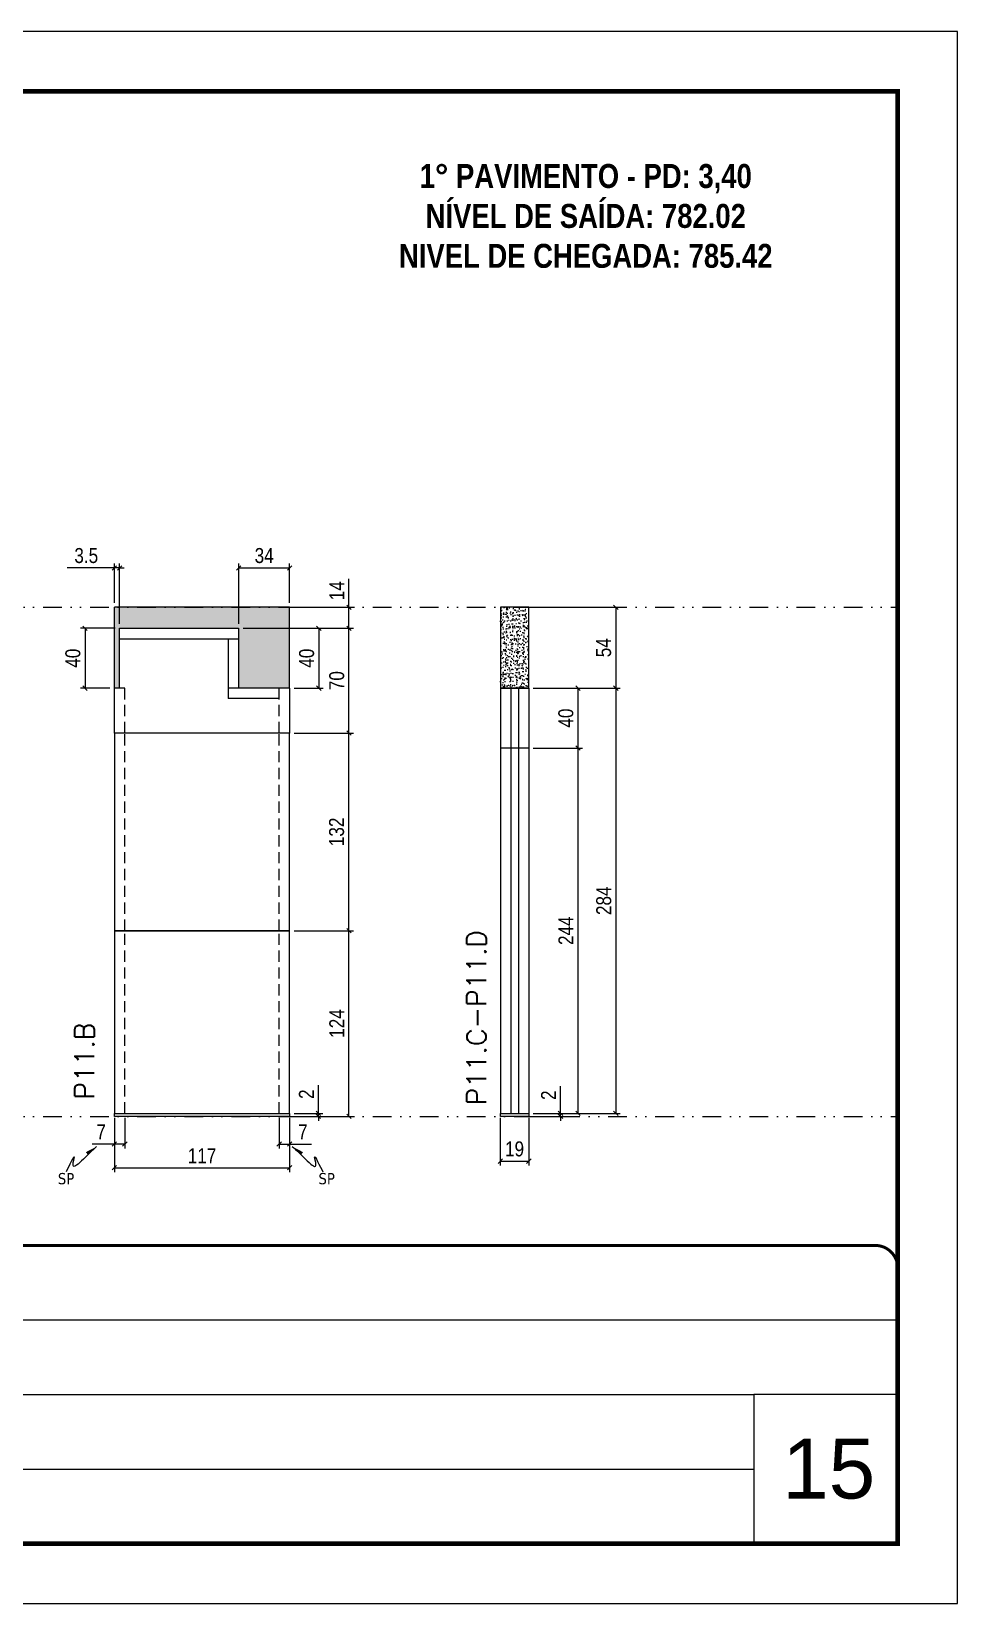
# Model space of a CAD drawing. Header units: millimetres. Extents: x 169816 to 178745, y 96537 to 113647.
# Drawn here: x 173866 to 174485, y 108023 to 109073 of the extents above; entities that cross this region are included whole.
import ezdxf

# ---------------------------------------------------------------- set-up
doc = ezdxf.new("R2010")
doc.units = ezdxf.units.MM
for name, pattern in [('CONTINUO', [0]), ('DASHED', [0.75, 0.5, -0.25]), ('DIVIDE2', [0.625, 0.25, -0.125, 0, -0.125, 0, -0.125]), ('HIDDEN', [0.375, 0.25, -0.125])]:
    doc.linetypes.add(name, pattern=pattern)
for name, color, linetype, lineweight in [('CARIMBO', 255, 'Continuous', 9), ('Folhas', 255, 'Continuous', 9), ('SARRAFO DE PRESSAO', 251, 'DASHED', 9), ('Texto Seção', 7, 'Continuous', 15)]:
    doc.layers.add(name, color=color, linetype=linetype, lineweight=lineweight)
for name, color, linetype in [('COTA', 241, 'Continuous'), ('NOMENCLATURA', 7, 'Continuous'), ('Nível', 160, 'Continuous'), ('Painéis', 200, 'Continuous'), ('SARR_2.2x7', 40, 'Continuous'), ('Sarrafo de Pressão', 42, 'HIDDEN'), ('texto', 7, 'Continuous')]:
    doc.layers.add(name, color=color, linetype=linetype)
doc.styles.add('ARIAL', font='arial.ttf')
doc.styles.add('COTA TECNICA', font='techl___.ttf', dxfattribs={"height": 10})
doc.styles.add('COTA TECNICA-50', font='techl___.ttf', dxfattribs={"height": 10})
doc.styles.add('REGUA-120', font='ROMANS.shx', dxfattribs={"height": 15})
doc.styles.add('ROMANC', font='techb___.ttf', dxfattribs={"height": 2.5})
doc.styles.get("Standard").update_dxf_attribs({"font": 'arial.ttf'})
doc.dimstyles.new('COTA PAINEL-50', dxfattribs={"dimtxt": 10, "dimasz": 3, "dimexe": 3, "dimexo": 3, "dimgap": 3, "dimtad": 1, "dimdec": 1, "dimzin": 12, "dimdsep": 46, "dimtxsty": 'COTA TECNICA-50', "dimblk1": 'OBLIQUE', "dimblk2": 'OBLIQUE', "dimsah": 1, "dimcen": 0.9, "dimclrd": 4, "dimclre": 4, "dimclrt": 240, "dimadec": 1, "dimazin": 3, "dimtfac": 1, "dimtdec": 1, "dimtmove": 0, "dimatfit": 3, "dimfxl": 1, "dimtolj": 1, "dimtzin": 12, "dimarcsym": 0})
doc.dimstyles.new('PAINEL', dxfattribs={"dimtxt": 10, "dimasz": 3, "dimexe": 3, "dimexo": 3, "dimgap": 3, "dimtad": 1, "dimdec": 1, "dimzin": 12, "dimdsep": 46, "dimtxsty": 'COTA TECNICA', "dimblk1": 'OBLIQUE', "dimblk2": 'OBLIQUE', "dimsah": 1, "dimcen": 0.9, "dimclrd": 4, "dimclre": 4, "dimclrt": 240, "dimadec": 1, "dimazin": 3, "dimtfac": 1, "dimtdec": 1, "dimtmove": 0, "dimatfit": 3, "dimfxl": 1, "dimtolj": 1, "dimtzin": 12, "dimarcsym": 0})
doc.dimstyles.get("Standard").update_dxf_attribs({"dimtxt": 0.18, "dimasz": 0.18, "dimexe": 0.18, "dimexo": 0.0625, "dimgap": 0.09, "dimtad": 0, "dimtih": 1, "dimtoh": 1, "dimdec": 4, "dimzin": 0, "dimdsep": 46, "dimtxsty": 'Standard', "dimcen": 0.09, "dimadec": 0, "dimazin": 0, "dimtfac": 1, "dimtdec": 4, "dimtofl": 0, "dimtmove": 0, "dimatfit": 3, "dimfxl": 1, "dimtolj": 1, "dimtzin": 0, "dimarcsym": 0})

# ---------------------------------------------------------------- blocks, each defined once
blk = doc.blocks.new('9999999999')
at = {"color": 30, "linetype": 'CONTINUO'}
for p, q in [((98564.6, 34379.6), (99584, 34379.6)), ((98564.6, 34329.8), (99488, 34329.8)), ((99584, 34329.8), (99488, 34329.8)), ((99488, 34329.8), (99488, 34230.2)), ((98564.6, 34280), (99488, 34280))]:
    blk.add_line(p, q, dxfattribs=at)
at = {"color": 30, "linetype": 'CONTINUO', "const_width": 2}
blk.add_lwpolyline([(99584, 34230.2), (99584, 34414.4, 0.414214), (99569, 34429.4), (98229, 34429.4, 0.414214), (98214, 34414.4), (98214, 34245.2, 0.414214), (98229, 34230.2), (99584, 34230.2)], format="xyb", dxfattribs=at)
at = {"layer": 'Folhas'}
blk.add_lwpolyline([(98139, 34190.2), (99624, 34190.2), (99624, 35240.2), (98139, 35240.2)], close=True, dxfattribs=at)
at = {"layer": 'Folhas', "color": 30, "const_width": 3}
blk.add_lwpolyline([(98214, 34230.2), (99584, 34230.2), (99584, 35200.2), (98214, 35200.2)], close=True, dxfattribs=at)
blk = doc.blocks.new('_Oblique')
at = {"color": 0, "linetype": 'ByBlock', "lineweight": -2}
blk.add_line((-0.5, -0.5), (0.5, 0.5), dxfattribs=at)
blk = doc.blocks.new('*D430')
at = {"layer": 'COTA', "color": 4, "lineweight": -2, "transparency": 16777216}
for p, q in [((173921.5, 108347.2), (173921.5, 108310.9)), ((174038.5, 108347.2), (174038.5, 108310.9)), ((173921.5, 108313.9), (174038.5, 108313.9))]:
    blk.add_line(p, q, dxfattribs=at)
at = {"layer": 'Defpoints', "color": 0, "transparency": 16777216}
for p in [(173921.5, 108350.2), (174038.5, 108350.2), (174038.5, 108313.9)]:
    blk.add_point(p, dxfattribs=at)
at = {"layer": 'COTA', "color": 4, "lineweight": -2, "transparency": 16777216, "xscale": 3, "yscale": 3, "zscale": 3, "rotation": 180}
blk.add_blockref('_Oblique', (173921.5, 108313.9), dxfattribs=at)
at = {"layer": 'COTA', "color": 4, "lineweight": -2, "transparency": 16777216, "xscale": 3, "yscale": 3, "zscale": 3}
blk.add_blockref('_Oblique', (174038.5, 108313.9), dxfattribs=at)
at = {"layer": 'COTA', "color": 240, "transparency": 16777216, "insert": (173980, 108321.9), "char_height": 10, "attachment_point": 5, "style": 'COTA TECNICA'}
blk.add_mtext('\\A1;117', dxfattribs=at)
blk = doc.blocks.new('*D431')
at = {"layer": 'COTA', "color": 4, "lineweight": -2, "transparency": 16777216}
for p, q in [((173921.5, 108345.2), (173921.5, 108326.7)), ((173928.5, 108347.2), (173928.5, 108326.7)), ((173921.5, 108329.7), (173906.7, 108329.7)), ((173928.5, 108329.7), (173921.5, 108329.7))]:
    blk.add_line(p, q, dxfattribs=at)
at = {"layer": 'Defpoints', "color": 0, "transparency": 16777216}
for p in [(173928.5, 108350.2), (173921.5, 108348.2), (173921.5, 108329.7)]:
    blk.add_point(p, dxfattribs=at)
at = {"layer": 'COTA', "color": 4, "lineweight": -2, "transparency": 16777216, "xscale": 3, "yscale": 3, "zscale": 3, "rotation": 180}
blk.add_blockref('_Oblique', (173921.5, 108329.7), dxfattribs=at)
at = {"layer": 'COTA', "color": 4, "lineweight": -2, "transparency": 16777216, "xscale": 3, "yscale": 3, "zscale": 3}
blk.add_blockref('_Oblique', (173928.5, 108329.7), dxfattribs=at)
at = {"layer": 'COTA', "color": 240, "transparency": 16777216, "insert": (173912.6, 108337.8), "char_height": 10, "attachment_point": 5, "style": 'COTA TECNICA-50'}
blk.add_mtext('\\A1;7', dxfattribs=at)
blk = doc.blocks.new('*D432')
at = {"layer": 'COTA', "color": 4, "lineweight": -2, "transparency": 16777216}
for p, q in [((174031.5, 108347.2), (174031.5, 108326.7)), ((174038.5, 108345.2), (174038.5, 108326.7)), ((174031.5, 108329.7), (174038.5, 108329.7)), ((174038.5, 108329.7), (174053.2, 108329.7))]:
    blk.add_line(p, q, dxfattribs=at)
at = {"layer": 'Defpoints', "color": 0, "transparency": 16777216}
for p in [(174031.5, 108350.2), (174038.5, 108348.2), (174038.5, 108329.7)]:
    blk.add_point(p, dxfattribs=at)
at = {"layer": 'COTA', "color": 4, "lineweight": -2, "transparency": 16777216, "xscale": 3, "yscale": 3, "zscale": 3, "rotation": 180}
blk.add_blockref('_Oblique', (174031.5, 108329.7), dxfattribs=at)
at = {"layer": 'COTA', "color": 4, "lineweight": -2, "transparency": 16777216, "xscale": 3, "yscale": 3, "zscale": 3}
blk.add_blockref('_Oblique', (174038.5, 108329.7), dxfattribs=at)
at = {"layer": 'COTA', "color": 240, "transparency": 16777216, "insert": (174047.3, 108337.8), "char_height": 10, "attachment_point": 5, "style": 'COTA TECNICA-50'}
blk.add_mtext('\\A1;7', dxfattribs=at)
blk = doc.blocks.new('*D433')
at = {"layer": 'COTA', "color": 4, "linetype": 'ByBlock', "lineweight": -2, "transparency": 16777216}
for p, q in [((174041.5, 108472.2), (174081.1, 108472.2)), ((174078.1, 108348.2), (174078.1, 108472.2)), ((174041.5, 108348.2), (174081.1, 108348.2))]:
    blk.add_line(p, q, dxfattribs=at)
at = {"layer": 'Defpoints', "color": 0, "linetype": 'ByBlock', "transparency": 16777216}
for p in [(174038.5, 108472.2), (174078.1, 108472.2), (174038.5, 108348.2)]:
    blk.add_point(p, dxfattribs=at)
at = {"layer": 'COTA', "color": 4, "linetype": 'ByBlock', "lineweight": -2, "transparency": 16777216, "xscale": 3, "yscale": 3, "zscale": 3}
for p, rotation in [((174078.1, 108472.2), 90), ((174078.1, 108348.2), 270)]:
    blk.add_blockref('_Oblique', p, dxfattribs=dict(at, rotation=rotation))
at = {"layer": 'COTA', "color": 240, "linetype": 'ByBlock', "transparency": 16777216, "insert": (174070, 108410.2), "char_height": 10, "attachment_point": 5, "rotation": 90, "style": 'COTA TECNICA'}
blk.add_mtext('\\A1;124', dxfattribs=at)
blk = doc.blocks.new('*D434')
at = {"layer": 'COTA', "color": 4, "lineweight": -2, "transparency": 16777216}
for p, q in [((174057.7, 108350.2), (174057.7, 108369)), ((174041.5, 108350.2), (174060.7, 108350.2)), ((174057.7, 108348.2), (174057.7, 108350.2)), ((174041.5, 108348.2), (174060.7, 108348.2)), ((174057.7, 108348.2), (174057.7, 108345.2))]:
    blk.add_line(p, q, dxfattribs=at)
at = {"layer": 'Defpoints', "color": 0, "transparency": 16777216}
for p in [(174038.5, 108350.2), (174038.5, 108348.2), (174057.7, 108348.2)]:
    blk.add_point(p, dxfattribs=at)
at = {"layer": 'COTA', "color": 4, "lineweight": -2, "transparency": 16777216, "xscale": 3, "yscale": 3, "zscale": 3}
for p, rotation in [((174057.7, 108350.2), 270), ((174057.7, 108348.2), 90)]:
    blk.add_blockref('_Oblique', p, dxfattribs=dict(at, rotation=rotation))
at = {"layer": 'COTA', "color": 240, "transparency": 16777216, "insert": (174049.7, 108363), "char_height": 10, "attachment_point": 5, "rotation": 90, "style": 'COTA TECNICA-50'}
blk.add_mtext('\\A1;2', dxfattribs=at)
blk = doc.blocks.new('*D435')
at = {"layer": 'COTA', "color": 4, "linetype": 'ByBlock', "lineweight": -2, "transparency": 16777216}
for p, q in [((174041.5, 108472.2), (174081.1, 108472.2)), ((174078.1, 108348.2), (174078.1, 108472.2)), ((174041.5, 108348.2), (174081.1, 108348.2))]:
    blk.add_line(p, q, dxfattribs=at)
at = {"layer": 'Defpoints', "color": 0, "linetype": 'ByBlock', "transparency": 16777216}
for p in [(174038.5, 108472.2), (174078.1, 108472.2), (174038.5, 108348.2)]:
    blk.add_point(p, dxfattribs=at)
at = {"layer": 'COTA', "color": 4, "linetype": 'ByBlock', "lineweight": -2, "transparency": 16777216, "xscale": 3, "yscale": 3, "zscale": 3}
for p, rotation in [((174078.1, 108472.2), 90), ((174078.1, 108348.2), 270)]:
    blk.add_blockref('_Oblique', p, dxfattribs=dict(at, rotation=rotation))
at = {"layer": 'COTA', "color": 240, "linetype": 'ByBlock', "transparency": 16777216, "insert": (174070, 108410.2), "char_height": 10, "attachment_point": 5, "rotation": 90, "style": 'COTA TECNICA'}
blk.add_mtext('\\A1;124', dxfattribs=at)
blk = doc.blocks.new('*D436')
at = {"layer": 'COTA', "color": 4, "lineweight": -2, "transparency": 16777216}
for p, q in [((174179.2, 108347.2), (174179.2, 108315.3)), ((174198.2, 108347.2), (174198.2, 108315.3)), ((174179.2, 108318.3), (174198.2, 108318.3))]:
    blk.add_line(p, q, dxfattribs=at)
at = {"layer": 'Defpoints', "color": 0, "transparency": 16777216}
for p in [(174179.2, 108350.2), (174198.2, 108350.2), (174198.2, 108318.3)]:
    blk.add_point(p, dxfattribs=at)
at = {"layer": 'COTA', "color": 4, "lineweight": -2, "transparency": 16777216, "xscale": 3, "yscale": 3, "zscale": 3, "rotation": 180}
blk.add_blockref('_Oblique', (174179.2, 108318.3), dxfattribs=at)
at = {"layer": 'COTA', "color": 4, "lineweight": -2, "transparency": 16777216, "xscale": 3, "yscale": 3, "zscale": 3}
blk.add_blockref('_Oblique', (174198.2, 108318.3), dxfattribs=at)
at = {"layer": 'COTA', "color": 240, "transparency": 16777216, "insert": (174188.7, 108326.4), "char_height": 10, "attachment_point": 5, "style": 'COTA TECNICA'}
blk.add_mtext('\\A1;19', dxfattribs=at)
blk = doc.blocks.new('*D437')
at = {"layer": 'COTA', "color": 4, "lineweight": -2, "transparency": 16777216}
for p, q in [((174219.4, 108350.2), (174219.4, 108368.3)), ((174201.2, 108350.2), (174222.4, 108350.2)), ((174219.4, 108348.2), (174219.4, 108350.2)), ((174201.2, 108348.2), (174222.4, 108348.2)), ((174219.4, 108348.2), (174219.4, 108345.2))]:
    blk.add_line(p, q, dxfattribs=at)
at = {"layer": 'Defpoints', "color": 0, "transparency": 16777216}
for p in [(174198.2, 108350.2), (174219.4, 108350.2), (174198.2, 108348.2)]:
    blk.add_point(p, dxfattribs=at)
at = {"layer": 'COTA', "color": 4, "lineweight": -2, "transparency": 16777216, "xscale": 3, "yscale": 3, "zscale": 3}
for p, rotation in [((174219.4, 108350.2), 270), ((174219.4, 108348.2), 90)]:
    blk.add_blockref('_Oblique', p, dxfattribs=dict(at, rotation=rotation))
at = {"layer": 'COTA', "color": 240, "transparency": 16777216, "insert": (174211.4, 108362.3), "char_height": 10, "attachment_point": 5, "rotation": 90, "style": 'COTA TECNICA-50'}
blk.add_mtext('\\A1;2', dxfattribs=at)
blk = doc.blocks.new('*D441')
at = {"layer": 'COTA', "color": 4, "linetype": 'ByBlock', "lineweight": -2, "transparency": 16777216}
for p, q in [((174201.2, 108688.2), (174259.3, 108688.2)), ((174256.3, 108688.2), (174256.3, 108634.2)), ((174201.2, 108634.2), (174259.3, 108634.2))]:
    blk.add_line(p, q, dxfattribs=at)
at = {"layer": 'Defpoints', "color": 0, "linetype": 'ByBlock', "transparency": 16777216}
for p in [(174198.2, 108688.2), (174198.2, 108634.2), (174256.3, 108634.2)]:
    blk.add_point(p, dxfattribs=at)
at = {"layer": 'COTA', "color": 4, "linetype": 'ByBlock', "lineweight": -2, "transparency": 16777216, "xscale": 3, "yscale": 3, "zscale": 3}
for p, rotation in [((174256.3, 108688.2), 90), ((174256.3, 108634.2), 270)]:
    blk.add_blockref('_Oblique', p, dxfattribs=dict(at, rotation=rotation))
at = {"layer": 'COTA', "color": 240, "linetype": 'ByBlock', "transparency": 16777216, "insert": (174248.2, 108661.2), "char_height": 10, "attachment_point": 5, "rotation": 90, "style": 'COTA TECNICA'}
blk.add_mtext('\\A1;54', dxfattribs=at)
blk = doc.blocks.new('*D442')
at = {"layer": 'COTA', "color": 4, "lineweight": -2, "transparency": 16777216}
for p, q in [((174201.2, 108634.2), (174234.1, 108634.2)), ((174231.1, 108594.2), (174231.1, 108634.2)), ((174201.2, 108594.2), (174234.1, 108594.2))]:
    blk.add_line(p, q, dxfattribs=at)
at = {"layer": 'Defpoints', "color": 0, "transparency": 16777216}
for p in [(174198.2, 108634.2), (174231.1, 108634.2), (174198.2, 108594.2)]:
    blk.add_point(p, dxfattribs=at)
at = {"layer": 'COTA', "color": 4, "lineweight": -2, "transparency": 16777216, "xscale": 3, "yscale": 3, "zscale": 3}
for p, rotation in [((174231.1, 108634.2), 90), ((174231.1, 108594.2), 270)]:
    blk.add_blockref('_Oblique', p, dxfattribs=dict(at, rotation=rotation))
at = {"layer": 'COTA', "color": 240, "transparency": 16777216, "insert": (174223, 108614.2), "char_height": 10, "attachment_point": 5, "rotation": 90, "style": 'COTA TECNICA-50'}
blk.add_mtext('\\A1;40', dxfattribs=at)
blk = doc.blocks.new('*D438')
at = {"layer": 'COTA', "color": 4, "lineweight": -2, "transparency": 16777216}
for p, q in [((174041.5, 108604.2), (174081.1, 108604.2)), ((174078.1, 108472.2), (174078.1, 108604.2)), ((174041.5, 108472.2), (174081.1, 108472.2))]:
    blk.add_line(p, q, dxfattribs=at)
at = {"layer": 'Defpoints', "color": 0, "transparency": 16777216}
for p in [(174038.5, 108604.2), (174078.1, 108604.2), (174038.5, 108472.2)]:
    blk.add_point(p, dxfattribs=at)
at = {"layer": 'COTA', "color": 4, "lineweight": -2, "transparency": 16777216, "xscale": 3, "yscale": 3, "zscale": 3}
for p, rotation in [((174078.1, 108604.2), 90), ((174078.1, 108472.2), 270)]:
    blk.add_blockref('_Oblique', p, dxfattribs=dict(at, rotation=rotation))
at = {"layer": 'COTA', "color": 240, "transparency": 16777216, "insert": (174069.9, 108538.2), "char_height": 10, "attachment_point": 5, "rotation": 90, "style": 'COTA TECNICA-50'}
blk.add_mtext('\\A1;132', dxfattribs=at)
blk = doc.blocks.new('*D443')
at = {"layer": 'COTA', "color": 4, "lineweight": -2, "transparency": 16777216}
for p, q in [((174201.2, 108594.2), (174234.1, 108594.2)), ((174231.1, 108350.2), (174231.1, 108594.2)), ((174201.2, 108350.2), (174234.1, 108350.2))]:
    blk.add_line(p, q, dxfattribs=at)
at = {"layer": 'Defpoints', "color": 0, "transparency": 16777216}
for p in [(174198.2, 108594.2), (174231.1, 108594.2), (174198.2, 108350.2)]:
    blk.add_point(p, dxfattribs=at)
at = {"layer": 'COTA', "color": 4, "lineweight": -2, "transparency": 16777216, "xscale": 3, "yscale": 3, "zscale": 3}
for p, rotation in [((174231.1, 108594.2), 90), ((174231.1, 108350.2), 270)]:
    blk.add_blockref('_Oblique', p, dxfattribs=dict(at, rotation=rotation))
at = {"layer": 'COTA', "color": 240, "transparency": 16777216, "insert": (174223, 108472.2), "char_height": 10, "attachment_point": 5, "rotation": 90, "style": 'COTA TECNICA'}
blk.add_mtext('\\A1;244', dxfattribs=at)
blk = doc.blocks.new('*D439')
at = {"layer": 'COTA', "color": 4, "lineweight": -2, "transparency": 16777216}
for p, q in [((174201.2, 108634.2), (174259.3, 108634.2)), ((174256.3, 108634.2), (174256.3, 108350.2)), ((174201.2, 108350.2), (174259.3, 108350.2))]:
    blk.add_line(p, q, dxfattribs=at)
at = {"layer": 'Defpoints', "color": 0, "transparency": 16777216}
for p in [(174198.2, 108634.2), (174198.2, 108350.2), (174256.3, 108350.2)]:
    blk.add_point(p, dxfattribs=at)
at = {"layer": 'COTA', "color": 4, "lineweight": -2, "transparency": 16777216, "xscale": 3, "yscale": 3, "zscale": 3}
for p, rotation in [((174256.3, 108634.2), 90), ((174256.3, 108350.2), 270)]:
    blk.add_blockref('_Oblique', p, dxfattribs=dict(at, rotation=rotation))
at = {"layer": 'COTA', "color": 240, "transparency": 16777216, "insert": (174248.3, 108492.2), "char_height": 10, "attachment_point": 5, "rotation": 90, "style": 'COTA TECNICA'}
blk.add_mtext('\\A1;284', dxfattribs=at)
blk = doc.blocks.new('*D457')
at = {"layer": 'COTA', "color": 4, "lineweight": -2, "transparency": 16777216}
for p, q in [((174038, 108674.2), (174081.1, 108674.2)), ((174078.1, 108604.2), (174078.1, 108674.2)), ((174041.5, 108604.2), (174081.1, 108604.2))]:
    blk.add_line(p, q, dxfattribs=at)
at = {"layer": 'Defpoints', "color": 0, "transparency": 16777216}
for p in [(174035, 108674.2), (174078.1, 108674.2), (174038.5, 108604.2)]:
    blk.add_point(p, dxfattribs=at)
at = {"layer": 'COTA', "color": 4, "lineweight": -2, "transparency": 16777216, "xscale": 3, "yscale": 3, "zscale": 3}
for p, rotation in [((174078.1, 108674.2), 90), ((174078.1, 108604.2), 270)]:
    blk.add_blockref('_Oblique', p, dxfattribs=dict(at, rotation=rotation))
at = {"layer": 'COTA', "color": 240, "transparency": 16777216, "insert": (174070, 108639.2), "char_height": 10, "attachment_point": 5, "rotation": 90, "style": 'COTA TECNICA-50'}
blk.add_mtext('\\A1;70', dxfattribs=at)
blk = doc.blocks.new('*D458')
at = {"layer": 'COTA', "color": 4, "lineweight": -2, "transparency": 16777216}
for p, q in [((174078.1, 108688.2), (174078.1, 108707.3)), ((174041.5, 108688.2), (174081.1, 108688.2)), ((174078.1, 108674.2), (174078.1, 108688.2)), ((174038, 108674.2), (174081.1, 108674.2))]:
    blk.add_line(p, q, dxfattribs=at)
at = {"layer": 'Defpoints', "color": 0, "transparency": 16777216}
for p in [(174038.5, 108688.2), (174078.1, 108688.2), (174035, 108674.2)]:
    blk.add_point(p, dxfattribs=at)
at = {"layer": 'COTA', "color": 4, "lineweight": -2, "transparency": 16777216, "xscale": 3, "yscale": 3, "zscale": 3}
for p, rotation in [((174078.1, 108688.2), 90), ((174078.1, 108674.2), 270)]:
    blk.add_blockref('_Oblique', p, dxfattribs=dict(at, rotation=rotation))
at = {"layer": 'COTA', "color": 240, "transparency": 16777216, "insert": (174070, 108699.3), "char_height": 10, "attachment_point": 5, "rotation": 90, "style": 'COTA TECNICA-50'}
blk.add_mtext('\\A1;14', dxfattribs=at)
blk = doc.blocks.new('*D459')
at = {"layer": 'COTA', "color": 4, "lineweight": -2, "transparency": 16777216}
for p, q in [((173922, 108674.2), (173898.9, 108674.2)), ((173901.9, 108674.2), (173901.9, 108634.2)), ((173918.5, 108634.2), (173898.9, 108634.2))]:
    blk.add_line(p, q, dxfattribs=at)
at = {"layer": 'Defpoints', "color": 0, "transparency": 16777216}
for p in [(173925, 108674.2), (173901.9, 108634.2), (173921.5, 108634.2)]:
    blk.add_point(p, dxfattribs=at)
at = {"layer": 'COTA', "color": 4, "lineweight": -2, "transparency": 16777216, "xscale": 3, "yscale": 3, "zscale": 3}
for p, rotation in [((173901.9, 108674.2), 90), ((173901.9, 108634.2), 270)]:
    blk.add_blockref('_Oblique', p, dxfattribs=dict(at, rotation=rotation))
at = {"layer": 'COTA', "color": 240, "transparency": 16777216, "insert": (173893.8, 108654.2), "char_height": 10, "attachment_point": 5, "rotation": 90, "style": 'COTA TECNICA'}
blk.add_mtext('\\A1;40', dxfattribs=at)
blk = doc.blocks.new('*D460')
at = {"layer": 'COTA', "color": 4, "lineweight": -2, "transparency": 16777216}
for p, q in [((174007.5, 108674.2), (174061, 108674.2)), ((174058, 108674.2), (174058, 108634.2)), ((174041.5, 108634.2), (174061, 108634.2))]:
    blk.add_line(p, q, dxfattribs=at)
at = {"layer": 'Defpoints', "color": 0, "transparency": 16777216}
for p in [(174004.5, 108674.2), (174038.5, 108634.2), (174058, 108634.2)]:
    blk.add_point(p, dxfattribs=at)
at = {"layer": 'COTA', "color": 4, "lineweight": -2, "transparency": 16777216, "xscale": 3, "yscale": 3, "zscale": 3}
for p, rotation in [((174058, 108674.2), 90), ((174058, 108634.2), 270)]:
    blk.add_blockref('_Oblique', p, dxfattribs=dict(at, rotation=rotation))
at = {"layer": 'COTA', "color": 240, "transparency": 16777216, "insert": (174049.9, 108654.2), "char_height": 10, "attachment_point": 5, "rotation": 90, "style": 'COTA TECNICA'}
blk.add_mtext('\\A1;40', dxfattribs=at)
blk = doc.blocks.new('*D461')
at = {"layer": 'COTA', "color": 4, "lineweight": -2, "transparency": 16777216}
for p, q in [((174004.5, 108677.2), (174004.5, 108717.5)), ((174038.5, 108691.2), (174038.5, 108717.5)), ((174004.5, 108714.5), (174038.5, 108714.5))]:
    blk.add_line(p, q, dxfattribs=at)
at = {"layer": 'Defpoints', "color": 0, "transparency": 16777216}
for p in [(174038.5, 108714.5), (174038.5, 108688.2), (174004.5, 108674.2)]:
    blk.add_point(p, dxfattribs=at)
at = {"layer": 'COTA', "color": 4, "lineweight": -2, "transparency": 16777216, "xscale": 3, "yscale": 3, "zscale": 3, "rotation": 180}
blk.add_blockref('_Oblique', (174004.5, 108714.5), dxfattribs=at)
at = {"layer": 'COTA', "color": 4, "lineweight": -2, "transparency": 16777216, "xscale": 3, "yscale": 3, "zscale": 3}
blk.add_blockref('_Oblique', (174038.5, 108714.5), dxfattribs=at)
at = {"layer": 'COTA', "color": 240, "transparency": 16777216, "insert": (174021.5, 108722.7), "char_height": 10, "attachment_point": 5, "style": 'COTA TECNICA'}
blk.add_mtext('\\A1;34', dxfattribs=at)
blk = doc.blocks.new('*D462')
at = {"layer": 'COTA', "color": 4, "lineweight": -2, "transparency": 16777216}
for p, q in [((173921.5, 108691.2), (173921.5, 108717.5)), ((173925, 108677.2), (173925, 108717.5)), ((173921.5, 108714.5), (173889.9, 108714.5)), ((173925, 108714.5), (173921.5, 108714.5)), ((173925, 108714.5), (173928, 108714.5))]:
    blk.add_line(p, q, dxfattribs=at)
at = {"layer": 'Defpoints', "color": 0, "transparency": 16777216}
for p in [(173921.5, 108714.5), (173921.5, 108688.2), (173925, 108674.2)]:
    blk.add_point(p, dxfattribs=at)
at = {"layer": 'COTA', "color": 4, "lineweight": -2, "transparency": 16777216, "xscale": 3, "yscale": 3, "zscale": 3}
blk.add_blockref('_Oblique', (173921.5, 108714.5), dxfattribs=at)
at = {"layer": 'COTA', "color": 4, "lineweight": -2, "transparency": 16777216, "xscale": 3, "yscale": 3, "zscale": 3, "rotation": 180}
blk.add_blockref('_Oblique', (173925, 108714.5), dxfattribs=at)
at = {"layer": 'COTA', "color": 240, "transparency": 16777216, "insert": (173902.7, 108722.7), "char_height": 10, "attachment_point": 5, "style": 'COTA TECNICA'}
blk.add_mtext('\\A1;3.5', dxfattribs=at)

msp = doc.modelspace()

# ---------------------------------------------------------------- hatches: boundary and pattern name
at = {"layer": 'COTA', "linetype": 'ByBlock'}
h = msp.add_hatch(dxfattribs=at)
h.set_pattern_fill('AR-CONC', color=256, scale=0.03)
h.set_pattern_definition([(50, (1585, -2297.15), (5.46554007, -0.47817257), [0.5715, -6.2865]), (355, (1585, -2297.15), (-1.05730264, 5.73170536), [0.4572, -5.02921753]), (100.4514447, (1585.4555, -2297.19), (4.40823741, 5.25353256), [0.48570026, -5.34270734]), (46.1842, (1585, -2295.626), (8.13237123, -1.26126984), [0.85725, -9.42975]), (96.6355576, (1585.678, -2295.731), (7.12212402, 7.42278374), [0.7285507, -8.01406824]), (351.184151, (1585, -2295.626), (7.12212402, 7.42278374), [0.685799, -7.54379196]), (21, (1585.762, -2296.007), (4.54843174, -3.06795595), [0.5715, -6.2865]), (326, (1585.762, -2296.007), (1.85406085, 5.52563898), [0.4572, -5.0292]), (71.451445, (1586.141, -2296.263), (6.40249258, 2.45768307), [0.48570026, -5.34269813]), (37.5, (1585, -2297.1502), (0.092658098, 2.536651166), [0, -4.96824, 0, -5.1054, 0, -5.04825]), (7.5, (1585, -2297.1502), (2.004589875, 3.005417245), [0, -2.91084, 0, -4.85394, 0, -1.92405]), (327.5, (1583.3007, -2297.1502), (4.067717855, -0.17186232), [0, -1.905, 0, -5.9436, 0, -7.8867]), (317.5, (1582.5387, -2297.1502), (4.44387544, 0.76279473), [0, -2.4765, 0, -3.94716, 0, -5.6007])])
h.paths.add_polyline_path([(173921.46, 108688.21), (173921.46, 108634.21), (173924.96, 108634.21), (173924.96, 108674.21), (174004.46, 108674.21), (174004.46, 108634.21), (174038.46, 108634.21), (174038.46, 108688.21)])
h = msp.add_hatch(dxfattribs=at)
h.set_pattern_fill('AR-CONC', color=256, scale=0.03)
h.set_pattern_definition([(50, (165090.1175, 104576.2216), (5.46554, -0.4781726), [0.5715, -6.2865]), (355, (165090.1175, 104576.2216), (-1.0573026, 5.7317054), [0.4572, -5.0292175]), (100.451445, (165090.573, 104576.1817), (4.4082374, 5.2535326), [0.4857003, -5.3427073]), (46.1842, (165090.1175, 104577.7456), (8.132371, -1.26127), [0.85725, -9.42975]), (96.63556, (165090.795, 104577.6405), (7.122124, 7.422784), [0.728551, -8.014068]), (351.18415, (165090.1175, 104577.7456), (7.122124, 7.422784), [0.685799, -7.543792]), (21, (165090.8795, 104577.3646), (4.5484317, -3.067956), [0.5715, -6.2865]), (326, (165090.8795, 104577.3646), (1.854061, 5.525639), [0.4572, -5.0292]), (71.451445, (165091.2586, 104577.109), (6.4024926, 2.457683), [0.4857003, -5.342698]), (37.5, (165090.1175, 104576.2216), (0.0926581, 2.53665117), [0, -4.96824, 0, -5.1054, 0, -5.04825]), (7.5, (165090.1175, 104576.2216), (2.0045899, 3.00541724), [0, -2.91084, 0, -4.85394, 0, -1.92405]), (327.5, (165088.4183, 104576.2216), (4.06771786, -0.1718623), [0, -1.905, 0, -5.9436, 0, -7.8867]), (317.5, (165087.6563, 104576.2216), (4.4438754, 0.7627947), [0, -2.4765, 0, -3.94716, 0, -5.6007])])
h.paths.add_polyline_path([(174198.24, 108688.21), (174179.24, 108688.28), (174179.24, 108634.13), (174198.24, 108634.06)])

# ---------------------------------------------------------------- linework, layer by layer
for p, q in [((174038.46, 108688.21), (173921.46, 108688.21)), ((173921.46, 108634.21), (173921.46, 108688.21)), ((174038.46, 108634.21), (174038.46, 108688.21))]:
    msp.add_line(p, q, dxfattribs=at)
msp.add_lwpolyline([(174179.24, 108634.19), (174198.24, 108634.19), (174198.24, 108688.21), (174179.24, 108688.21)], close=True, dxfattribs=at)
at = {"layer": 'Nível', "color": 4, "linetype": 'DIVIDE2', "ltscale": 50}
for p, q in [((173464.99, 108688.21), (174444.52, 108688.21)), ((173464.99, 108348.21), (174444.52, 108348.21))]:
    msp.add_line(p, q, dxfattribs=at)
at = {"layer": 'Painéis'}
for p, q in [((173924.96, 108674.21), (174004.46, 108674.21)), ((173924.96, 108634.21), (173924.96, 108674.21)), ((174004.46, 108674.21), (174004.46, 108634.21)), ((173924.96, 108634.21), (173921.46, 108634.21)), ((173921.46, 108604.21), (173921.46, 108634.21)), ((174038.46, 108634.21), (174004.46, 108634.21)), ((174038.46, 108634.21), (174038.46, 108604.21)), ((174179.24, 108634.21), (174198.24, 108634.21)), ((174179.24, 108634.19), (174179.24, 108350.21)), ((174179.24, 108634.19), (174198.24, 108634.19)), ((174198.24, 108634.19), (174179.24, 108634.19)), ((174198.24, 108634.19), (174198.24, 108350.21)), ((173921.46, 108604.21), (173921.46, 108472.21)), ((174038.46, 108604.21), (173921.46, 108604.21)), ((174038.46, 108604.21), (173921.46, 108604.21)), ((174038.46, 108472.21), (174038.46, 108604.21)), ((174198.24, 108594.21), (174179.24, 108594.21)), ((174038.46, 108472.21), (173921.46, 108472.21)), ((173921.46, 108472.21), (173921.46, 108350.21)), ((173921.46, 108472.21), (174038.46, 108472.21)), ((174038.46, 108350.21), (174038.46, 108472.21)), ((173921.46, 108350.21), (174038.46, 108350.21)), ((174179.24, 108350.21), (174198.24, 108350.21)), ((174179.24, 108350.21), (174198.24, 108350.21)), ((174179.24, 108348.21), (174179.24, 108350.21)), ((174198.24, 108350.21), (174198.24, 108348.21)), ((174198.24, 108348.21), (174179.24, 108348.21))]:
    msp.add_line(p, q, dxfattribs=at)
msp.add_lwpolyline([(174038.46, 108348.21), (173921.46, 108348.21), (173921.46, 108350.21), (174038.46, 108350.21)], close=True, dxfattribs=at)
at = {"layer": 'SARR_2.2x7'}
for p, q in [((173924.96, 108667.21), (174004.46, 108667.21)), ((173997.46, 108667.21), (173997.46, 108634.21)), ((173997.46, 108634.21), (173997.46, 108627.21)), ((174004.46, 108634.21), (173997.46, 108634.21)), ((174186.24, 108634.19), (174186.24, 108350.21)), ((174191.24, 108634.19), (174191.24, 108350.21)), ((174031.46, 108627.21), (173997.46, 108627.21))]:
    msp.add_line(p, q, dxfattribs=at)
at = {"layer": 'Sarrafo de Pressão', "ltscale": 30}
for p, q in [((173928.46, 108634.21), (173924.96, 108634.21)), ((173928.46, 108604.21), (173928.46, 108634.21)), ((174031.46, 108604.21), (174031.46, 108634.21)), ((174034.96, 108634.21), (174031.46, 108634.21)), ((173928.46, 108472.21), (173928.46, 108604.21)), ((174031.46, 108472.21), (174031.46, 108604.21)), ((173928.46, 108350.21), (173928.46, 108472.21)), ((174031.46, 108350.21), (174031.46, 108472.21))]:
    msp.add_line(p, q, dxfattribs=at)

# ---------------------------------------------------------------- block references
at = {"layer": 'SARRAFO DE PRESSAO', "color": 6, "linetype": 'ByBlock'}
msp.add_blockref('9999999999', (74860.54, 73832.6), dxfattribs=at)

# ---------------------------------------------------------------- texts
at = {"layer": 'CARIMBO', "style": 'ARIAL'}
msp.add_text('15', height=40, dxfattribs=at).set_placement((174367.38, 108092.95))
at = {"layer": 'NOMENCLATURA', "color": 2, "insert": (174236.26, 109010.94), "char_height": 16, "attachment_point": 2, "style": 'ROMANC'}
msp.add_mtext_dynamic_manual_height_columns('\\P1° PAVIMENTO - PD: 3,40\\PNÍVEL DE SAÍDA: 782.02\\PNIVEL DE CHEGADA: 785.42', width=328.3607, gutter_width=1, heights=[0], dxfattribs=at)
at = {"layer": 'texto', "color": 0, "char_height": 7.5, "attachment_point": 5}
for insert in [(173889.21, 108306.54), (174063.24, 108306.54)]:
    msp.add_mtext('{\\fTahoma|b0|i0|c0|p34;\\C4;SP}', dxfattribs=dict(at, insert=insert))
at = {"layer": 'Texto Seção', "char_height": 13, "width": 285.3299, "attachment_point": 7, "rotation": 90, "style": 'REGUA-120'}
for s, insert in [('\\pxt4;P11.C-P11.D', (174169.79, 108355.63)), ('P11.B', (173907.99, 108359.46))]:
    msp.add_mtext(s, dxfattribs=dict(at, insert=insert))

# ---------------------------------------------------------------- dimensions: what is measured, and where the dimension line sits
at = {"layer": 'COTA'}
for base, p1, p2, dimstyle, picture, middle in [((173921.46, 108714.46), (173924.96, 108674.21), (173921.46, 108688.21), 'PAINEL', '*D462', (173902.66, 108722.68)), ((174038.46, 108329.7), (174031.46, 108350.21), (174038.46, 108348.21), 'COTA PAINEL-50', '*D432', (174047.33, 108337.78))]:
    dim = msp.add_linear_dim(base=base, p1=p1, p2=p2, dimstyle=dimstyle, dxfattribs=at)
    dim.commit()
    dim.dimension.update_dxf_attribs({"geometry": picture, "text_midpoint": middle})
for base, p1, p2, angle, dimstyle, picture, middle in [((174038.46, 108714.46), (174004.46, 108674.21), (174038.46, 108688.21), 180, 'PAINEL', '*D461', (174021.46, 108722.68)), ((174078.1, 108688.21), (174034.96, 108674.21), (174038.46, 108688.21), 90, 'COTA PAINEL-50', '*D458', (174070.03, 108699.27)), ((173901.87, 108634.21), (173924.96, 108674.21), (173921.46, 108634.21), 90, 'PAINEL', '*D459', (173893.76, 108654.21)), ((174058.02, 108634.21), (174004.46, 108674.21), (174038.46, 108634.21), 90, 'PAINEL', '*D460', (174049.92, 108654.21)), ((174078.1, 108674.21), (174038.46, 108604.21), (174034.96, 108674.21), 90, 'COTA PAINEL-50', '*D457', (174070, 108639.21)), ((174231.09, 108634.21), (174198.24, 108594.21), (174198.24, 108634.21), 90, 'COTA PAINEL-50', '*D442', (174222.99, 108614.21)), ((174256.35, 108350.21), (174198.24, 108634.21), (174198.24, 108350.21), 90, 'PAINEL', '*D439', (174248.25, 108492.21)), ((174078.1, 108604.21), (174038.46, 108472.21), (174038.46, 108604.21), 90, 'COTA PAINEL-50', '*D438', (174069.88, 108538.21)), ((174231.09, 108594.21), (174198.24, 108350.21), (174198.24, 108594.21), 90, 'PAINEL', '*D443', (174223.02, 108472.21)), ((173921.46, 108329.7), (173928.46, 108350.21), (173921.46, 108348.21), 180, 'COTA PAINEL-50', '*D431', (173912.6, 108337.78))]:
    dim = msp.add_linear_dim(base=base, p1=p1, p2=p2, angle=angle, dimstyle=dimstyle, dxfattribs=at)
    dim.commit()
    dim.dimension.update_dxf_attribs({"geometry": picture, "text_midpoint": middle})
at = {"layer": 'COTA', "linetype": 'ByBlock'}
dim = msp.add_linear_dim(base=(174256.35, 108634.19), p1=(174198.24, 108688.21), p2=(174198.24, 108634.19), angle=90, dimstyle='PAINEL', dxfattribs=at)
dim.commit()
dim.dimension.update_dxf_attribs({"geometry": '*D441', "text_midpoint": (174248.24, 108661.2)})
for picture in ['*D433', '*D435']:
    dim = msp.add_aligned_dim(p1=(174038.46, 108348.21), p2=(174038.46, 108472.21), distance=-39.64, dimstyle='PAINEL', dxfattribs=at)
    dim.commit()
    dim.dimension.update_dxf_attribs({"geometry": picture, "text_midpoint": (174070.03, 108410.21)})
at = {"layer": 'COTA'}
for base, p1, p2, picture, middle in [((174057.72, 108348.21), (174038.46, 108350.21), (174038.46, 108348.21), '*D434', (174057.72, 108362.96)), ((174219.43, 108350.21), (174198.24, 108348.21), (174198.24, 108350.21), '*D437', (174219.43, 108362.27))]:
    dim = msp.add_linear_dim(base=base, p1=p1, p2=p2, angle=90, dimstyle='COTA PAINEL-50', dxfattribs=at)
    dim.commit()
    dim.dimension.update_dxf_attribs({"geometry": picture, "text_midpoint": middle, "dimtype": 160})
for base, p1, p2, picture, middle in [((174038.46, 108313.85), (173921.46, 108350.21), (174038.46, 108350.21), '*D430', (173979.96, 108321.93)), ((174198.24, 108318.32), (174179.24, 108350.21), (174198.24, 108350.21), '*D436', (174188.74, 108326.41))]:
    dim = msp.add_linear_dim(base=base, p1=p1, p2=p2, dimstyle='PAINEL', override={"dimarcsym": 2}, dxfattribs=at)
    dim.commit()
    dim.dimension.update_dxf_attribs({"geometry": picture, "text_midpoint": middle})

# ---------------------------------------------------------------- leaders
at = {"layer": 'COTA', "path_type": 1}
for points in [[(173909.63, 108328.03), (173893.85, 108316.2), (173894.77, 108321.01), (173889.22, 108311.22)], [(174040.29, 108328.03), (174056.08, 108316.2), (174055.15, 108321.01), (174060.7, 108311.22)]]:
    msp.add_leader(points, dimstyle='Standard', override={"dimasz": 8}, dxfattribs=at)

doc.saveas('drawing.dxf')
